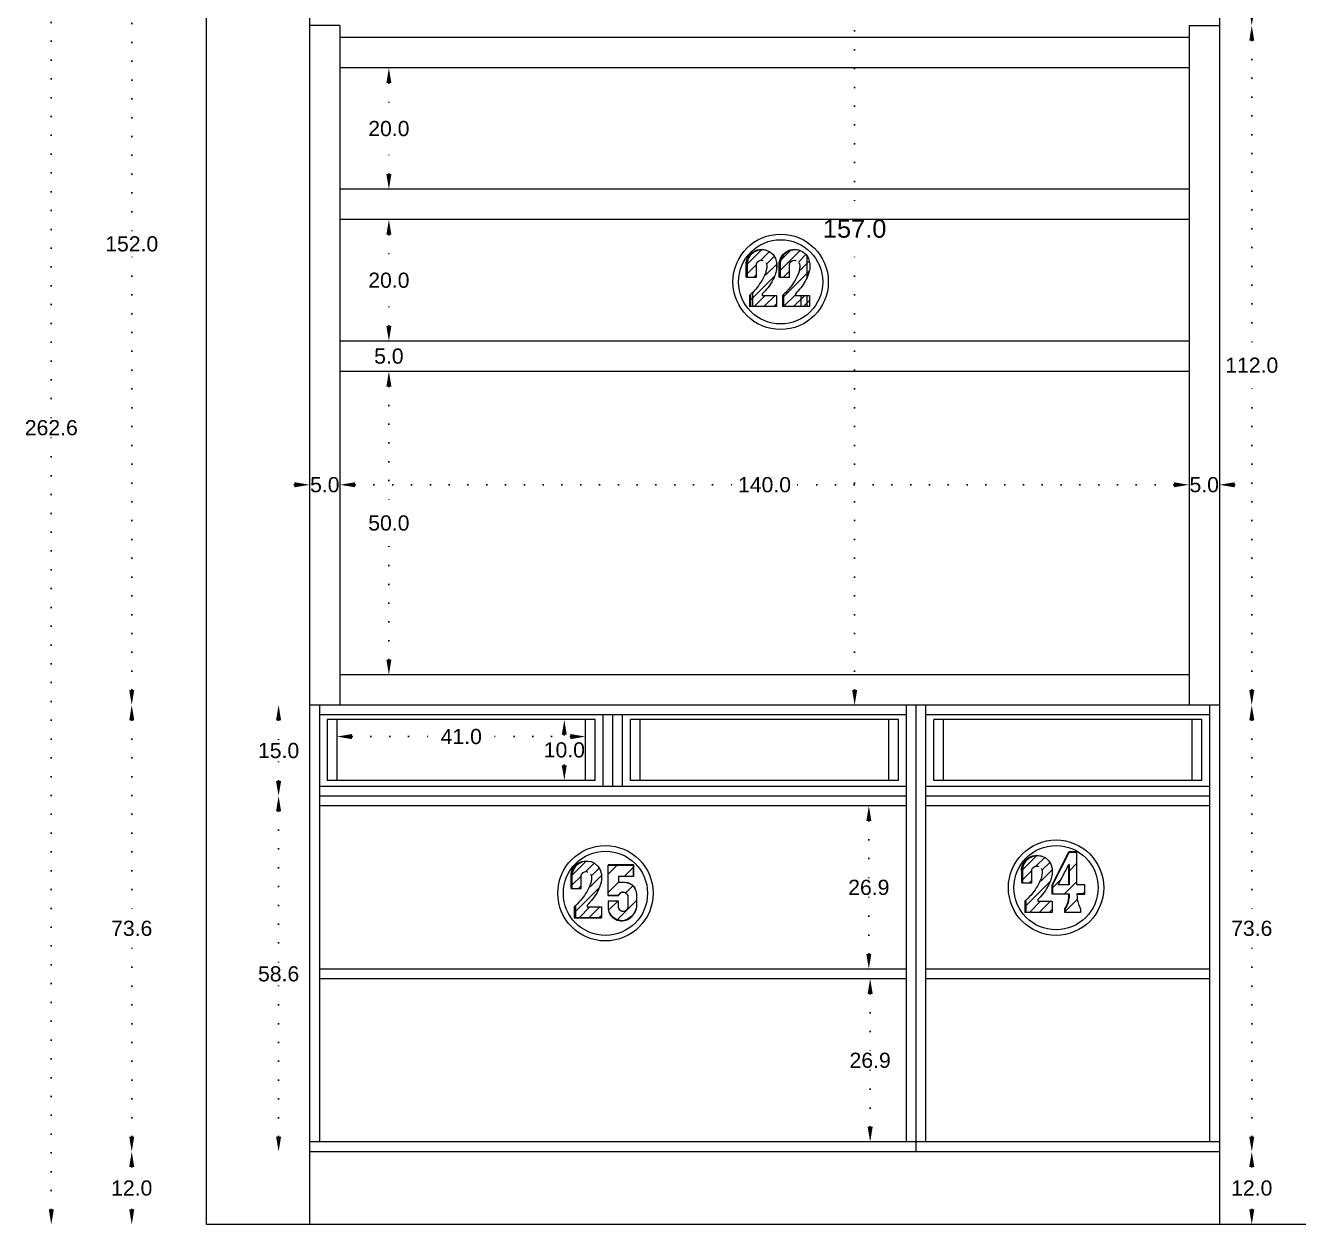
# Model space of a CAD drawing. Header units: inches. Extents: x 104 to 9740, y 936 to 6735.
# Drawn here: x 5603.2 to 5813.1, y 2284.3 to 2481.9 of the extents above; entities that cross this region are included whole.
import ezdxf

# ---------------------------------------------------------------- set-up
doc = ezdxf.new("R2010")
doc.units = ezdxf.units.IN
doc.header["$MEASUREMENT"] = 0
doc.linetypes.add('ACAD_ISO07W100', pattern=[3, 0, -3])
doc.styles.get("Standard").update_dxf_attribs({"font": 'arial.ttf'})
doc.dimstyles.new('Copy of Standard', dxfattribs={"dimtxt": 2.5, "dimasz": 2.5, "dimexe": 0.18, "dimexo": 0.0625, "dimgap": 0.09, "dimtad": 0, "dimtih": 1, "dimtoh": 1, "dimdec": 1, "dimzin": 0, "dimdsep": 46, "dimtxsty": 'Standard', "dimcen": 0.09, "dimse1": 1, "dimse2": 1, "dimadec": 0, "dimazin": 0, "dimtfac": 1, "dimtdec": 1, "dimtix": 1, "dimtofl": 0, "dimtmove": 0, "dimatfit": 3, "dimfxl": 1, "dimtolj": 1, "dimtzin": 0, "dimarcsym": 0})
doc.dimstyles.get("Standard").update_dxf_attribs({"dimtxt": 3, "dimasz": 2.5, "dimexe": 0.18, "dimexo": 0.0625, "dimgap": 0.09, "dimtad": 0, "dimtih": 1, "dimtoh": 1, "dimdec": 1, "dimzin": 0, "dimdsep": 46, "dimtxsty": 'Standard', "dimcen": 0.09, "dimse1": 1, "dimse2": 1, "dimadec": 0, "dimazin": 0, "dimtfac": 1, "dimtdec": 1, "dimtix": 1, "dimtofl": 0, "dimtmove": 0, "dimatfit": 0, "dimfxl": 1, "dimtolj": 1, "dimtzin": 0, "dimarcsym": 0})
pattern_1 = [(45, (5086.8558, 3013.1676), (-0.8148213, 0.8148213), [])]

# ---------------------------------------------------------------- blocks, each defined once
blk = doc.blocks.new('*D498')
at = {"color": 0, "linetype": 'ACAD_ISO07W100', "lineweight": -2, "transparency": 16777216}
for p, q in [((5657.58, 2406.21), (5720.89, 2406.21)), ((5792.58, 2406.21), (5729.27, 2406.21))]:
    blk.add_line(p, q, dxfattribs=at)
at = {"color": 0, "transparency": 16777216}
for points in [[(5657.58, 2406.62), (5657.58, 2405.79), (5655.08, 2406.21)], [(5792.58, 2406.62), (5792.58, 2405.79), (5795.08, 2406.21)]]:
    blk.add_solid(points, dxfattribs=at)
at = {"layer": 'Defpoints', "color": 0, "transparency": 16777216}
for p in [(5655.08, 2546.9), (5795.08, 2546.9), (5795.08, 2406.21)]:
    blk.add_point(p, dxfattribs=at)
at = {"color": 0, "lineweight": 20, "transparency": 16777216, "insert": (5725.08, 2406.21), "char_height": 2.5, "attachment_point": 5}
blk.add_mtext('\\A1;140.0', dxfattribs=at)
blk = doc.blocks.new('*D564')
at = {"color": 0, "linetype": 'ACAD_ISO07W100', "lineweight": -2, "transparency": 16777216}
for p, q in [((5805.42, 2544.4), (5805.42, 2515.77)), ((5805.42, 2484.4), (5805.42, 2513.03))]:
    blk.add_line(p, q, dxfattribs=at)
at = {"color": 0, "transparency": 16777216}
for points in [[(5805.01, 2544.4), (5805.84, 2544.4), (5805.42, 2546.9)], [(5805.01, 2484.4), (5805.84, 2484.4), (5805.42, 2481.9)]]:
    blk.add_solid(points, dxfattribs=at)
at = {"layer": 'Defpoints', "color": 0, "transparency": 16777216}
for p in [(5800.08, 2546.9), (5800.08, 2481.9), (5805.42, 2481.9)]:
    blk.add_point(p, dxfattribs=at)
at = {"color": 0, "lineweight": 20, "transparency": 16777216, "insert": (5805.42, 2514.4), "char_height": 2.5, "attachment_point": 5}
blk.add_mtext('\\A1;65.0', dxfattribs=at)
blk = doc.blocks.new('*D565')
at = {"color": 0, "linetype": 'ACAD_ISO07W100', "lineweight": -2, "transparency": 16777216}
for p, q in [((5805.42, 2479.4), (5805.42, 2427.27)), ((5805.42, 2372.4), (5805.42, 2424.53))]:
    blk.add_line(p, q, dxfattribs=at)
at = {"color": 0, "transparency": 16777216}
for points in [[(5805.01, 2479.4), (5805.84, 2479.4), (5805.42, 2481.9)], [(5805.01, 2372.4), (5805.84, 2372.4), (5805.42, 2369.9)]]:
    blk.add_solid(points, dxfattribs=at)
at = {"layer": 'Defpoints', "color": 0, "transparency": 16777216}
for p in [(5800.08, 2481.9), (5800.08, 2369.9), (5805.42, 2369.9)]:
    blk.add_point(p, dxfattribs=at)
at = {"color": 0, "lineweight": 20, "transparency": 16777216, "insert": (5805.42, 2425.9), "char_height": 2.5, "attachment_point": 5}
blk.add_mtext('\\A1;112.0', dxfattribs=at)
blk = doc.blocks.new('*D507')
at = {"color": 0, "linetype": 'ACAD_ISO07W100', "lineweight": -2, "transparency": 16777216}
for p, q in [((5792.58, 2406.21), (5790.08, 2406.21)), ((5802.58, 2406.21), (5805.08, 2406.21))]:
    blk.add_line(p, q, dxfattribs=at)
at = {"color": 0, "transparency": 16777216}
for points in [[(5792.58, 2406.62), (5792.58, 2405.79), (5795.08, 2406.21)], [(5802.58, 2406.62), (5802.58, 2405.79), (5800.08, 2406.21)]]:
    blk.add_solid(points, dxfattribs=at)
at = {"layer": 'Defpoints', "color": 0, "transparency": 16777216}
for p in [(5800.08, 2406.21), (5795.08, 2369.9), (5800.08, 2369.9)]:
    blk.add_point(p, dxfattribs=at)
at = {"color": 0, "lineweight": 20, "transparency": 16777216, "insert": (5797.58, 2406.21), "char_height": 2.5, "attachment_point": 5}
blk.add_mtext('\\A1;5.0', dxfattribs=at)
blk = doc.blocks.new('*D508')
at = {"color": 0, "linetype": 'ACAD_ISO07W100', "lineweight": -2, "transparency": 16777216}
for p, q in [((5647.58, 2406.21), (5645.08, 2406.21)), ((5657.58, 2406.21), (5660.08, 2406.21))]:
    blk.add_line(p, q, dxfattribs=at)
at = {"color": 0, "transparency": 16777216}
for points in [[(5647.58, 2406.62), (5647.58, 2405.79), (5650.08, 2406.21)], [(5657.58, 2406.62), (5657.58, 2405.79), (5655.08, 2406.21)]]:
    blk.add_solid(points, dxfattribs=at)
at = {"layer": 'Defpoints', "color": 0, "transparency": 16777216}
for p in [(5650.08, 2406.21), (5650.08, 2369.9), (5655.08, 2369.9)]:
    blk.add_point(p, dxfattribs=at)
at = {"color": 0, "lineweight": 20, "transparency": 16777216, "insert": (5652.58, 2406.21), "char_height": 2.5, "attachment_point": 5}
blk.add_mtext('\\A1;5.0', dxfattribs=at)
blk = doc.blocks.new('*D509')
at = {"color": 0, "linetype": 'ACAD_ISO07W100', "lineweight": -2, "transparency": 16777216}
for p, q in [((5620.74, 2519.4), (5620.74, 2447.27)), ((5620.74, 2372.4), (5620.74, 2444.53))]:
    blk.add_line(p, q, dxfattribs=at)
at = {"color": 0, "transparency": 16777216}
for points in [[(5620.33, 2519.4), (5621.16, 2519.4), (5620.74, 2521.9)], [(5620.33, 2372.4), (5621.16, 2372.4), (5620.74, 2369.9)]]:
    blk.add_solid(points, dxfattribs=at)
at = {"layer": 'Defpoints', "color": 0, "transparency": 16777216}
for p in [(5620.74, 2521.9), (5620.74, 2369.9), (5725.08, 2369.9)]:
    blk.add_point(p, dxfattribs=at)
at = {"color": 0, "lineweight": 20, "transparency": 16777216, "insert": (5620.74, 2445.9), "char_height": 2.5, "attachment_point": 5}
blk.add_mtext('\\A1;152.0', dxfattribs=at)
blk = doc.blocks.new('*D586')
at = {"color": 0, "linetype": 'ACAD_ISO07W100', "lineweight": -2, "transparency": 16777216}
for p, q in [((5657.08, 2364.71), (5671.7, 2364.71)), ((5693.08, 2364.71), (5678.46, 2364.71))]:
    blk.add_line(p, q, dxfattribs=at)
at = {"color": 0, "transparency": 16777216}
for points in [[(5657.08, 2365.13), (5657.08, 2364.29), (5654.58, 2364.71)], [(5693.08, 2365.13), (5693.08, 2364.29), (5695.58, 2364.71)]]:
    blk.add_solid(points, dxfattribs=at)
at = {"layer": 'Defpoints', "color": 0, "transparency": 16777216}
for p in [(5654.58, 2367.5), (5695.58, 2367.5), (5695.58, 2364.71)]:
    blk.add_point(p, dxfattribs=at)
at = {"color": 0, "lineweight": 20, "transparency": 16777216, "insert": (5675.08, 2364.71), "char_height": 2.5, "attachment_point": 5}
blk.add_mtext('\\A1;41.0', dxfattribs=at)
blk = doc.blocks.new('*D587')
at = {"color": 0, "linetype": 'ACAD_ISO07W100', "lineweight": -2, "transparency": 16777216}
for p, q in [((5692.07, 2365), (5692.07, 2363.87)), ((5692.07, 2360), (5692.07, 2361.13))]:
    blk.add_line(p, q, dxfattribs=at)
at = {"color": 0, "transparency": 16777216}
for points in [[(5691.65, 2365), (5692.48, 2365), (5692.07, 2367.5)], [(5691.65, 2360), (5692.48, 2360), (5692.07, 2357.5)]]:
    blk.add_solid(points, dxfattribs=at)
at = {"layer": 'Defpoints', "color": 0, "transparency": 16777216}
for p in [(5692.07, 2367.5), (5695.58, 2367.5), (5695.58, 2357.5)]:
    blk.add_point(p, dxfattribs=at)
at = {"color": 0, "lineweight": 20, "transparency": 16777216, "insert": (5692.07, 2362.5), "char_height": 2.5, "attachment_point": 5}
blk.add_mtext('\\A1;10.0', dxfattribs=at)
blk = doc.blocks.new('*D588')
at = {"color": 0, "linetype": 'ACAD_ISO07W100', "lineweight": -2, "transparency": 16777216}
for p, q in [((5644.96, 2367.4), (5644.96, 2363.77)), ((5644.96, 2357.4), (5644.96, 2361.03))]:
    blk.add_line(p, q, dxfattribs=at)
at = {"color": 0, "transparency": 16777216}
for points in [[(5644.54, 2367.4), (5645.37, 2367.4), (5644.96, 2369.9)], [(5644.54, 2357.4), (5645.37, 2357.4), (5644.96, 2354.9)]]:
    blk.add_solid(points, dxfattribs=at)
at = {"layer": 'Defpoints', "color": 0, "transparency": 16777216}
for p in [(5651.68, 2369.9), (5644.96, 2354.9), (5651.68, 2354.9)]:
    blk.add_point(p, dxfattribs=at)
at = {"color": 0, "lineweight": 20, "transparency": 16777216, "insert": (5644.96, 2362.4), "char_height": 2.5, "attachment_point": 5}
blk.add_mtext('\\A1;15.0', dxfattribs=at)
blk = doc.blocks.new('*D589')
at = {"color": 0, "linetype": 'ACAD_ISO07W100', "lineweight": -2, "transparency": 16777216}
for p, q in [((5644.96, 2352.4), (5644.96, 2326.97)), ((5644.96, 2298.8), (5644.96, 2324.23))]:
    blk.add_line(p, q, dxfattribs=at)
at = {"color": 0, "transparency": 16777216}
for points in [[(5644.54, 2352.4), (5645.37, 2352.4), (5644.96, 2354.9)], [(5644.54, 2298.8), (5645.37, 2298.8), (5644.96, 2296.3)]]:
    blk.add_solid(points, dxfattribs=at)
at = {"layer": 'Defpoints', "color": 0, "transparency": 16777216}
for p in [(5651.68, 2354.9), (5644.96, 2296.3), (5651.68, 2296.3)]:
    blk.add_point(p, dxfattribs=at)
at = {"color": 0, "lineweight": 20, "transparency": 16777216, "insert": (5644.96, 2325.6), "char_height": 2.5, "attachment_point": 5}
blk.add_mtext('\\A1;58.6', dxfattribs=at)
blk = doc.blocks.new('*D590')
at = {"color": 0, "linetype": 'ACAD_ISO07W100', "lineweight": -2, "transparency": 16777216}
for p, q in [((5742.5, 2322.3), (5742.5, 2312.72)), ((5742.5, 2300.4), (5742.5, 2309.98))]:
    blk.add_line(p, q, dxfattribs=at)
at = {"color": 0, "transparency": 16777216}
for points in [[(5742.08, 2322.3), (5742.92, 2322.3), (5742.5, 2324.8)], [(5742.08, 2300.4), (5742.92, 2300.4), (5742.5, 2297.9)]]:
    blk.add_solid(points, dxfattribs=at)
at = {"layer": 'Defpoints', "color": 0, "transparency": 16777216}
for p in [(5748.48, 2324.8), (5742.5, 2297.9), (5748.48, 2297.9)]:
    blk.add_point(p, dxfattribs=at)
at = {"color": 0, "lineweight": 20, "transparency": 16777216, "insert": (5742.5, 2311.35), "char_height": 2.5, "attachment_point": 5}
blk.add_mtext('\\A1;26.9', dxfattribs=at)
blk = doc.blocks.new('*D591')
at = {"color": 0, "linetype": 'ACAD_ISO07W100', "lineweight": -2, "transparency": 16777216}
for p, q in [((5742.28, 2350.8), (5742.28, 2341.22)), ((5742.28, 2328.9), (5742.28, 2338.48))]:
    blk.add_line(p, q, dxfattribs=at)
at = {"color": 0, "transparency": 16777216}
for points in [[(5741.87, 2350.8), (5742.7, 2350.8), (5742.28, 2353.3)], [(5741.87, 2328.9), (5742.7, 2328.9), (5742.28, 2326.4)]]:
    blk.add_solid(points, dxfattribs=at)
at = {"layer": 'Defpoints', "color": 0, "transparency": 16777216}
for p in [(5742.28, 2353.3), (5748.48, 2353.3), (5748.48, 2326.4)]:
    blk.add_point(p, dxfattribs=at)
at = {"color": 0, "lineweight": 20, "transparency": 16777216, "insert": (5742.28, 2339.85), "char_height": 2.5, "attachment_point": 5}
blk.add_mtext('\\A1;26.9', dxfattribs=at)
blk = doc.blocks.new('*D593')
at = {"color": 0, "linetype": 'ACAD_ISO07W100', "lineweight": -2, "transparency": 16777216}
for p, q in [((5663.14, 2472.4), (5663.14, 2466.27)), ((5663.14, 2457.4), (5663.14, 2463.53))]:
    blk.add_line(p, q, dxfattribs=at)
at = {"color": 0, "transparency": 16777216}
for points in [[(5662.73, 2472.4), (5663.56, 2472.4), (5663.14, 2474.9)], [(5662.73, 2457.4), (5663.56, 2457.4), (5663.14, 2454.9)]]:
    blk.add_solid(points, dxfattribs=at)
at = {"layer": 'Defpoints', "color": 0, "transparency": 16777216}
for p in [(5655.08, 2474.9), (5655.08, 2454.9), (5663.14, 2454.9)]:
    blk.add_point(p, dxfattribs=at)
at = {"color": 0, "lineweight": 20, "transparency": 16777216, "insert": (5663.14, 2464.9), "char_height": 2.5, "attachment_point": 5}
blk.add_mtext('\\A1;20.0', dxfattribs=at)
blk = doc.blocks.new('*D594')
at = {"color": 0, "linetype": 'ACAD_ISO07W100', "lineweight": -2, "transparency": 16777216}
for p, q in [((5663.14, 2447.4), (5663.14, 2441.27)), ((5663.14, 2432.4), (5663.14, 2438.53))]:
    blk.add_line(p, q, dxfattribs=at)
at = {"color": 0, "transparency": 16777216}
for points in [[(5662.73, 2447.4), (5663.56, 2447.4), (5663.14, 2449.9)], [(5662.73, 2432.4), (5663.56, 2432.4), (5663.14, 2429.9)]]:
    blk.add_solid(points, dxfattribs=at)
at = {"layer": 'Defpoints', "color": 0, "transparency": 16777216}
for p in [(5655.08, 2449.9), (5655.08, 2429.9), (5663.14, 2429.9)]:
    blk.add_point(p, dxfattribs=at)
at = {"color": 0, "lineweight": 20, "transparency": 16777216, "insert": (5663.14, 2439.9), "char_height": 2.5, "attachment_point": 5}
blk.add_mtext('\\A1;20.0', dxfattribs=at)
blk = doc.blocks.new('*D596')
at = {"color": 0, "linetype": 'ACAD_ISO07W100', "lineweight": -2, "transparency": 16777216}
for p, q in [((5663.14, 2432.4), (5663.14, 2434.9)), ((5663.14, 2422.4), (5663.14, 2419.9))]:
    blk.add_line(p, q, dxfattribs=at)
at = {"color": 0, "transparency": 16777216}
for points in [[(5662.73, 2432.4), (5663.56, 2432.4), (5663.14, 2429.9)], [(5662.73, 2422.4), (5663.56, 2422.4), (5663.14, 2424.9)]]:
    blk.add_solid(points, dxfattribs=at)
at = {"layer": 'Defpoints', "color": 0, "transparency": 16777216}
for p in [(5655.08, 2429.9), (5655.08, 2424.9), (5663.14, 2424.9)]:
    blk.add_point(p, dxfattribs=at)
at = {"color": 0, "lineweight": 20, "transparency": 16777216, "insert": (5663.14, 2427.4), "char_height": 2.5, "attachment_point": 5}
blk.add_mtext('\\A1;5.0', dxfattribs=at)
blk = doc.blocks.new('*D597')
at = {"color": 0, "linetype": 'ACAD_ISO07W100', "lineweight": -2, "transparency": 16777216}
for p, q in [((5663.14, 2422.4), (5663.14, 2401.27)), ((5663.14, 2377.4), (5663.14, 2398.53))]:
    blk.add_line(p, q, dxfattribs=at)
at = {"color": 0, "transparency": 16777216}
for points in [[(5662.73, 2422.4), (5663.56, 2422.4), (5663.14, 2424.9)], [(5662.73, 2377.4), (5663.56, 2377.4), (5663.14, 2374.9)]]:
    blk.add_solid(points, dxfattribs=at)
at = {"layer": 'Defpoints', "color": 0, "transparency": 16777216}
for p in [(5655.08, 2424.9), (5655.08, 2374.9), (5663.14, 2374.9)]:
    blk.add_point(p, dxfattribs=at)
at = {"color": 0, "lineweight": 20, "transparency": 16777216, "insert": (5663.14, 2399.9), "char_height": 2.5, "attachment_point": 5}
blk.add_mtext('\\A1;50.0', dxfattribs=at)
blk = doc.blocks.new('*D599')
at = {"color": 0, "linetype": 'ACAD_ISO07W100', "lineweight": -2, "transparency": 16777216}
for p, q in [((5805.42, 2367.4), (5805.42, 2334.47)), ((5805.42, 2298.8), (5805.42, 2331.73))]:
    blk.add_line(p, q, dxfattribs=at)
at = {"color": 0, "transparency": 16777216}
for points in [[(5805.01, 2367.4), (5805.84, 2367.4), (5805.42, 2369.9)], [(5805.01, 2298.8), (5805.84, 2298.8), (5805.42, 2296.3)]]:
    blk.add_solid(points, dxfattribs=at)
at = {"layer": 'Defpoints', "color": 0, "transparency": 16777216}
for p in [(5800.08, 2369.9), (5800.08, 2296.3), (5805.42, 2296.3)]:
    blk.add_point(p, dxfattribs=at)
at = {"color": 0, "lineweight": 20, "transparency": 16777216, "insert": (5805.42, 2333.1), "char_height": 2.5, "attachment_point": 5}
blk.add_mtext('\\A1;73.6', dxfattribs=at)
blk = doc.blocks.new('*D600')
at = {"color": 0, "linetype": 'ACAD_ISO07W100', "lineweight": -2, "transparency": 16777216}
for p, q in [((5805.42, 2293.8), (5805.42, 2291.67)), ((5805.42, 2286.8), (5805.42, 2288.93))]:
    blk.add_line(p, q, dxfattribs=at)
at = {"color": 0, "transparency": 16777216}
for points in [[(5805.01, 2293.8), (5805.84, 2293.8), (5805.42, 2296.3)], [(5805.01, 2286.8), (5805.84, 2286.8), (5805.42, 2284.3)]]:
    blk.add_solid(points, dxfattribs=at)
at = {"layer": 'Defpoints', "color": 0, "transparency": 16777216}
for p in [(5800.08, 2296.3), (5805.42, 2296.3), (5800.08, 2284.3)]:
    blk.add_point(p, dxfattribs=at)
at = {"color": 0, "lineweight": 20, "transparency": 16777216, "insert": (5805.42, 2290.3), "char_height": 2.5, "attachment_point": 5}
blk.add_mtext('\\A1;12.0', dxfattribs=at)
blk = doc.blocks.new('*D604')
at = {"color": 0, "linetype": 'ACAD_ISO07W100', "lineweight": -2, "transparency": 16777216}
for p, q in [((5620.74, 2367.4), (5620.74, 2334.47)), ((5620.74, 2298.8), (5620.74, 2331.73))]:
    blk.add_line(p, q, dxfattribs=at)
at = {"color": 0, "transparency": 16777216}
for points in [[(5620.33, 2367.4), (5621.16, 2367.4), (5620.74, 2369.9)], [(5620.33, 2298.8), (5621.16, 2298.8), (5620.74, 2296.3)]]:
    blk.add_solid(points, dxfattribs=at)
at = {"layer": 'Defpoints', "color": 0, "transparency": 16777216}
for p in [(5650.08, 2369.9), (5620.74, 2296.3), (5650.08, 2296.3)]:
    blk.add_point(p, dxfattribs=at)
at = {"color": 0, "lineweight": 20, "transparency": 16777216, "insert": (5620.74, 2333.1), "char_height": 2.5, "attachment_point": 5}
blk.add_mtext('\\A1;73.6', dxfattribs=at)
blk = doc.blocks.new('*D605')
at = {"color": 0, "linetype": 'ACAD_ISO07W100', "lineweight": -2, "transparency": 16777216}
for p, q in [((5620.74, 2293.8), (5620.74, 2291.67)), ((5620.74, 2286.8), (5620.74, 2288.93))]:
    blk.add_line(p, q, dxfattribs=at)
at = {"color": 0, "transparency": 16777216}
for points in [[(5620.33, 2293.8), (5621.16, 2293.8), (5620.74, 2296.3)], [(5620.33, 2286.8), (5621.16, 2286.8), (5620.74, 2284.3)]]:
    blk.add_solid(points, dxfattribs=at)
at = {"layer": 'Defpoints', "color": 0, "transparency": 16777216}
for p in [(5650.08, 2296.3), (5620.74, 2284.3), (5650.08, 2284.3)]:
    blk.add_point(p, dxfattribs=at)
at = {"color": 0, "lineweight": 20, "transparency": 16777216, "insert": (5620.74, 2290.3), "char_height": 2.5, "attachment_point": 5}
blk.add_mtext('\\A1;12.0', dxfattribs=at)
blk = doc.blocks.new('*D668')
at = {"color": 0, "linetype": 'ACAD_ISO07W100', "lineweight": -2, "transparency": 16777216}
for p, q in [((5607.48, 2544.4), (5607.48, 2416.97)), ((5607.48, 2286.8), (5607.48, 2414.23))]:
    blk.add_line(p, q, dxfattribs=at)
at = {"color": 0, "transparency": 16777216}
for points in [[(5607.06, 2544.4), (5607.9, 2544.4), (5607.48, 2546.9)], [(5607.06, 2286.8), (5607.9, 2286.8), (5607.48, 2284.3)]]:
    blk.add_solid(points, dxfattribs=at)
at = {"layer": 'Defpoints', "color": 0, "transparency": 16777216}
for p in [(5607.48, 2546.9), (5633.08, 2546.9), (5633.08, 2284.3)]:
    blk.add_point(p, dxfattribs=at)
at = {"color": 0, "lineweight": 20, "transparency": 16777216, "insert": (5607.48, 2415.6), "char_height": 2.5, "attachment_point": 5}
blk.add_mtext('\\A1;262.6', dxfattribs=at)
blk = doc.blocks.new('*D889')
at = {"color": 0, "linetype": 'ACAD_ISO07W100', "lineweight": -2, "transparency": 16777216}
for p, q in [((5739.94, 2524.4), (5739.94, 2450.02)), ((5739.94, 2372.4), (5739.94, 2446.78))]:
    blk.add_line(p, q, dxfattribs=at)
at = {"color": 0, "transparency": 16777216}
for points in [[(5739.53, 2524.4), (5740.36, 2524.4), (5739.94, 2526.9)], [(5739.53, 2372.4), (5740.36, 2372.4), (5739.94, 2369.9)]]:
    blk.add_solid(points, dxfattribs=at)
at = {"layer": 'Defpoints', "color": 0, "transparency": 16777216}
for p in [(5725.08, 2526.9), (5725.08, 2369.9), (5739.94, 2369.9)]:
    blk.add_point(p, dxfattribs=at)
at = {"color": 0, "lineweight": 20, "transparency": 16777216, "insert": (5739.94, 2448.4), "char_height": 3, "attachment_point": 5}
blk.add_mtext('\\A1;157.0', dxfattribs=at)

msp = doc.modelspace()

# ---------------------------------------------------------------- hatches: boundary and pattern name
at = {"lineweight": 20}
h = msp.add_hatch(dxfattribs=at)
h.set_pattern_fill('ANSI31', color=256, scale=9.218651)
h.set_pattern_definition(pattern_1)
h.paths.add_polyline_path([(5727.08, 2437.42), (5724.72, 2437.42), (5724.72, 2437.7), (5724.96, 2437.93), (5725.19, 2438.17), (5725.42, 2438.42), (5725.63, 2438.68), (5725.83, 2438.94), (5726.01, 2439.22), (5726.19, 2439.5), (5726.36, 2439.79), (5726.51, 2440.08), (5726.65, 2440.38), (5726.78, 2440.69), (5726.82, 2440.81), (5726.9, 2441), (5726.96, 2441.2), (5727.01, 2441.39), (5727.05, 2441.6), (5727.08, 2441.8), (5727.11, 2442), (5727.12, 2442.21), (5727.11, 2442.41), (5727.1, 2442.62), (5727.08, 2442.82), (5726.88, 2443.52), (5726.5, 2444.13), (5725.95, 2444.61), (5725.36, 2444.88), (5724.74, 2444.97), (5724.03, 2444.86), (5723.38, 2444.57), (5722.84, 2444.09), (5722.46, 2443.49), (5722.26, 2442.8), (5722.27, 2442.08), (5722.27, 2440.44), (5723.75, 2440.44), (5723.75, 2442.6), (5723.88, 2442.86), (5724.08, 2443.05), (5724.31, 2443.17), (5724.58, 2443.21), (5724.74, 2443.18), (5724.84, 2443.17), (5724.85, 2443.17), (5725, 2443.14), (5725.24, 2443.02), (5725.43, 2442.84), (5725.55, 2442.61), (5725.6, 2442.35), (5725.6, 2442.18), (5725.59, 2442.01), (5725.58, 2441.85), (5725.55, 2441.68), (5725.52, 2441.52), (5725.48, 2441.35), (5725.43, 2441.19), (5725.38, 2441.04), (5725.31, 2440.88), (5725.24, 2440.73), (5725.17, 2440.56), (5725, 2440.24), (5724.83, 2439.92), (5724.65, 2439.62), (5724.45, 2439.32), (5724.25, 2439.02), (5724.03, 2438.74), (5723.8, 2438.46), (5723.56, 2438.2), (5723.31, 2437.94), (5723.06, 2437.69), (5722.79, 2437.45), (5722.79, 2435.63), (5727.08, 2435.63)])
h = msp.add_hatch(dxfattribs=at)
h.set_pattern_fill('ANSI31', color=256, scale=9.218651)
h.set_pattern_definition(pattern_1)
h.paths.add_polyline_path([(5732.52, 2437.42), (5730.17, 2437.42), (5730.17, 2437.7), (5730.41, 2437.93), (5730.64, 2438.17), (5730.86, 2438.42), (5731.07, 2438.68), (5731.27, 2438.94), (5731.46, 2439.22), (5731.63, 2439.5), (5731.8, 2439.79), (5731.95, 2440.08), (5732.09, 2440.38), (5732.22, 2440.69), (5732.27, 2440.81), (5732.34, 2441), (5732.4, 2441.2), (5732.45, 2441.39), (5732.5, 2441.6), (5732.53, 2441.8), (5732.55, 2442), (5732.56, 2442.21), (5732.56, 2442.41), (5732.55, 2442.62), (5732.52, 2442.82), (5732.32, 2443.52), (5731.94, 2444.13), (5731.39, 2444.61), (5730.8, 2444.88), (5730.18, 2444.97), (5729.48, 2444.86), (5728.82, 2444.57), (5728.29, 2444.09), (5727.9, 2443.49), (5727.71, 2442.8), (5727.71, 2442.08), (5727.71, 2440.44), (5729.19, 2440.44), (5729.19, 2442.6), (5729.33, 2442.86), (5729.52, 2443.05), (5729.76, 2443.17), (5730.02, 2443.21), (5730.18, 2443.18), (5730.28, 2443.17), (5730.29, 2443.17), (5730.45, 2443.14), (5730.68, 2443.02), (5730.87, 2442.84), (5731, 2442.61), (5731.04, 2442.35), (5731.04, 2442.18), (5731.03, 2442.01), (5731.02, 2441.85), (5730.99, 2441.68), (5730.96, 2441.52), (5730.92, 2441.35), (5730.88, 2441.19), (5730.82, 2441.04), (5730.76, 2440.88), (5730.69, 2440.73), (5730.61, 2440.56), (5730.45, 2440.24), (5730.27, 2439.92), (5730.09, 2439.62), (5729.89, 2439.32), (5729.69, 2439.02), (5729.47, 2438.74), (5729.24, 2438.46), (5729, 2438.2), (5728.76, 2437.94), (5728.5, 2437.69), (5728.23, 2437.45), (5728.23, 2435.63), (5732.52, 2435.63)])
h = msp.add_hatch(dxfattribs=at)
h.set_pattern_fill('ANSI31', color=256, scale=9.218651)
h.set_pattern_definition([(45, (5132.2602, 2913.3216), (-0.8148213, 0.8148213), [])])
h.paths.add_polyline_path([(5772.49, 2337.58), (5770.13, 2337.58), (5770.13, 2337.86), (5770.37, 2338.08), (5770.6, 2338.32), (5770.82, 2338.57), (5771.03, 2338.83), (5771.23, 2339.1), (5771.42, 2339.37), (5771.6, 2339.65), (5771.76, 2339.94), (5771.91, 2340.24), (5772.06, 2340.54), (5772.18, 2340.84), (5772.23, 2340.96), (5772.3, 2341.15), (5772.36, 2341.35), (5772.42, 2341.55), (5772.46, 2341.75), (5772.49, 2341.95), (5772.51, 2342.16), (5772.52, 2342.36), (5772.52, 2342.57), (5772.51, 2342.77), (5772.49, 2342.98), (5772.29, 2343.67), (5771.9, 2344.28), (5771.36, 2344.76), (5770.76, 2345.03), (5770.15, 2345.12), (5769.44, 2345.02), (5768.79, 2344.72), (5768.25, 2344.25), (5767.86, 2343.64), (5767.67, 2342.95), (5767.67, 2342.24), (5767.67, 2340.59), (5769.15, 2340.59), (5769.15, 2342.76), (5769.29, 2343.02), (5769.48, 2343.2), (5769.72, 2343.32), (5769.98, 2343.36), (5770.15, 2343.34), (5770.25, 2343.32), (5770.25, 2343.32), (5770.41, 2343.3), (5770.64, 2343.18), (5770.83, 2342.99), (5770.96, 2342.76), (5771, 2342.5), (5771, 2342.33), (5771, 2342.17), (5770.98, 2342), (5770.96, 2341.83), (5770.92, 2341.67), (5770.88, 2341.51), (5770.84, 2341.35), (5770.78, 2341.19), (5770.72, 2341.03), (5770.65, 2340.88), (5770.57, 2340.71), (5770.41, 2340.39), (5770.24, 2340.08), (5770.05, 2339.77), (5769.86, 2339.47), (5769.65, 2339.18), (5769.43, 2338.89), (5769.2, 2338.62), (5768.97, 2338.35), (5768.72, 2338.09), (5768.46, 2337.85), (5768.19, 2337.61), (5768.19, 2335.78), (5772.49, 2335.78)])
h = msp.add_hatch(dxfattribs=at)
h.set_pattern_fill('ANSI31', color=256, scale=17)
h.set_pattern_definition([(45, (4755.199, 3227.7437), (-1.502602, 1.502602), [])])
h.paths.add_polyline_path([(5776.59, 2345.66), (5775.3, 2345.66), (5772.55, 2340.29), (5772.55, 2338.78), (5775.3, 2338.78), (5775.31, 2338.55), (5775.3, 2338.36), (5775.29, 2338.17), (5775.26, 2337.98), (5775.23, 2337.79), (5775.19, 2337.6), (5775.14, 2337.41), (5775.08, 2337.23), (5775.01, 2337.05), (5774.93, 2336.87), (5774.85, 2336.7), (5774.75, 2336.53), (5774.65, 2336.37), (5774.65, 2335.79), (5777.18, 2335.79), (5777.18, 2336.32), (5777.08, 2336.51), (5777, 2336.71), (5776.92, 2336.9), (5776.85, 2337.1), (5776.79, 2337.3), (5776.74, 2337.51), (5776.69, 2337.71), (5776.66, 2337.92), (5776.63, 2338.13), (5776.61, 2338.34), (5776.59, 2338.55), (5776.59, 2338.78), (5777.91, 2338.78), (5777.91, 2340.28), (5776.59, 2340.28)])
h.paths.add_polyline_path([(5775.27, 2343.65), (5775.3, 2343.62), (5775.3, 2340.29), (5775.27, 2340.28), (5773.51, 2340.28)], flags=16)
h = msp.add_hatch(dxfattribs=at)
h.set_pattern_fill('ANSI31', color=256, scale=9.218651)
h.set_pattern_definition([(45, (5057.9615, 2912.4026), (-0.8148213, 0.8148213), [])])
h.paths.add_polyline_path([(5698.19, 2336.66), (5695.83, 2336.66), (5695.83, 2336.94), (5696.07, 2337.17), (5696.3, 2337.41), (5696.52, 2337.65), (5696.73, 2337.91), (5696.93, 2338.18), (5697.12, 2338.45), (5697.3, 2338.73), (5697.46, 2339.02), (5697.62, 2339.32), (5697.76, 2339.62), (5697.89, 2339.92), (5697.93, 2340.04), (5698, 2340.24), (5698.06, 2340.43), (5698.12, 2340.63), (5698.16, 2340.83), (5698.19, 2341.03), (5698.21, 2341.24), (5698.22, 2341.44), (5698.22, 2341.65), (5698.21, 2341.85), (5698.19, 2342.06), (5697.99, 2342.75), (5697.6, 2343.37), (5697.06, 2343.84), (5696.47, 2344.11), (5695.85, 2344.2), (5695.14, 2344.1), (5694.49, 2343.8), (5693.95, 2343.33), (5693.57, 2342.72), (5693.37, 2342.04), (5693.38, 2341.32), (5693.38, 2339.67), (5694.85, 2339.67), (5694.85, 2341.84), (5694.99, 2342.1), (5695.18, 2342.28), (5695.42, 2342.4), (5695.68, 2342.45), (5695.85, 2342.42), (5695.95, 2342.4), (5695.95, 2342.4), (5696.11, 2342.38), (5696.35, 2342.26), (5696.53, 2342.07), (5696.66, 2341.84), (5696.71, 2341.58), (5696.71, 2341.41), (5696.7, 2341.25), (5696.68, 2341.08), (5696.66, 2340.92), (5696.63, 2340.75), (5696.59, 2340.59), (5696.54, 2340.43), (5696.48, 2340.27), (5696.42, 2340.12), (5696.35, 2339.96), (5696.27, 2339.79), (5696.11, 2339.47), (5695.94, 2339.16), (5695.75, 2338.85), (5695.56, 2338.55), (5695.35, 2338.26), (5695.13, 2337.98), (5694.91, 2337.7), (5694.67, 2337.43), (5694.42, 2337.18), (5694.16, 2336.93), (5693.9, 2336.69), (5693.9, 2334.86), (5698.19, 2334.86)])
h = msp.add_hatch(dxfattribs=at)
h.set_pattern_fill('ANSI31', color=256, scale=17)
h.set_pattern_definition([(45, (4693.2655, 3226.2676), (-1.502602, 1.502602), [])])
h.paths.add_polyline_path([(5703.51, 2339.96), (5703.33, 2340.15), (5703.14, 2340.31), (5702.93, 2340.45), (5702.7, 2340.56), (5702.5, 2340.63), (5702.27, 2340.68), (5702, 2340.7), (5701, 2340.7), (5701, 2341.66), (5703.42, 2341.66), (5703.42, 2343.52), (5699.29, 2343.52), (5699.29, 2338.54), (5701, 2338.54), (5701.07, 2338.69), (5701.16, 2338.82), (5701.28, 2338.93), (5701.43, 2339.01), (5701.58, 2339.06), (5701.76, 2339.08), (5701.94, 2339.06), (5702.1, 2339.01), (5702.24, 2338.93), (5702.36, 2338.82), (5702.46, 2338.69), (5702.52, 2338.54), (5702.52, 2336.63), (5702.5, 2336.44), (5702.42, 2336.26), (5702.3, 2336.1), (5702.15, 2335.99), (5701.97, 2335.91), (5701.78, 2335.89), (5701.58, 2335.91), (5701.4, 2335.99), (5701.23, 2336.12), (5701.1, 2336.29), (5701.03, 2336.47), (5701, 2336.66), (5701, 2337.59), (5699.29, 2337.59), (5699.29, 2336.63), (5699.31, 2336.33), (5699.38, 2336.02), (5699.47, 2335.76), (5699.6, 2335.49), (5699.78, 2335.24), (5699.98, 2335.01), (5700.21, 2334.82), (5700.47, 2334.65), (5700.75, 2334.52), (5701.04, 2334.43), (5701.34, 2334.38), (5701.65, 2334.37), (5701.93, 2334.42), (5702.21, 2334.51), (5702.48, 2334.63), (5702.73, 2334.77), (5702.97, 2334.94), (5703.18, 2335.13), (5703.38, 2335.35), (5703.55, 2335.58), (5703.7, 2335.83), (5703.81, 2336.1), (5703.9, 2336.37), (5703.96, 2336.66), (5703.96, 2338.54), (5703.96, 2338.8), (5703.93, 2339.05), (5703.87, 2339.29), (5703.77, 2339.53), (5703.65, 2339.75)])

# ---------------------------------------------------------------- linework, layer by layer
for p, q in [((5633.08, 2284.3), (5633.08, 2554.3)), ((5650.08, 2553.9), (5650.08, 2284.3)), ((5800.08, 2553.9), (5800.08, 2284.3)), ((5655.08, 2481.9), (5650.08, 2481.9)), ((5655.08, 2481.9), (5655.08, 2369.9)), ((5655.08, 2481.9), (5655.08, 2374.9)), ((5795.08, 2481.9), (5795.08, 2369.9)), ((5795.08, 2481.9), (5800.08, 2481.9)), ((5795.08, 2479.9), (5655.08, 2479.9)), ((5795.08, 2474.9), (5655.08, 2474.9)), ((5795.08, 2454.9), (5655.08, 2454.9)), ((5795.08, 2449.9), (5655.08, 2449.9)), ((5728.08, 2444.1), (5728.08, 2443.77)), ((5732.08, 2443.9), (5732.08, 2440.35)), ((5727.08, 2442.82), (5727.08, 2441.78)), ((5723.08, 2437.86), (5723.08, 2435.58)), ((5728.08, 2437.45), (5728.08, 2435.58)), ((5731.08, 2437.42), (5731.08, 2435.58)), ((5732.08, 2437.42), (5732.08, 2435.58)), ((5724.08, 2435.63), (5724.08, 2435.58)), ((5795.08, 2429.9), (5655.08, 2429.9)), ((5795.08, 2424.9), (5655.08, 2424.9)), ((5795.08, 2374.9), (5655.08, 2374.9)), ((5800.08, 2369.9), (5650.08, 2369.9)), ((5651.68, 2369.9), (5651.68, 2297.9)), ((5748.48, 2368.3), (5651.68, 2368.3)), ((5698.48, 2356.5), (5698.48, 2368.3)), ((5700.08, 2356.5), (5700.08, 2368.3)), ((5701.68, 2356.5), (5701.68, 2368.3)), ((5748.48, 2297.9), (5748.48, 2369.9)), ((5750.08, 2296.3), (5750.08, 2369.9)), ((5751.68, 2297.9), (5751.68, 2369.9)), ((5798.48, 2368.3), (5751.68, 2368.3)), ((5798.48, 2369.9), (5798.48, 2297.9)), ((5697.18, 2367.5), (5652.98, 2367.5)), ((5652.98, 2367.5), (5652.98, 2357.5)), ((5654.58, 2367.5), (5654.58, 2357.5)), ((5695.58, 2357.5), (5695.58, 2367.5)), ((5697.18, 2357.5), (5697.18, 2367.5)), ((5747.18, 2367.5), (5702.98, 2367.5)), ((5702.98, 2357.5), (5702.98, 2367.5)), ((5704.58, 2357.5), (5704.58, 2367.5)), ((5745.58, 2357.5), (5745.58, 2367.5)), ((5747.18, 2357.5), (5747.18, 2367.5)), ((5797.18, 2367.5), (5752.98, 2367.5)), ((5752.98, 2357.5), (5752.98, 2367.5)), ((5754.58, 2357.5), (5754.58, 2367.5)), ((5795.58, 2357.5), (5795.58, 2367.5)), ((5797.18, 2357.5), (5797.18, 2367.5)), ((5697.18, 2357.5), (5652.98, 2357.5)), ((5747.18, 2357.5), (5702.98, 2357.5)), ((5797.18, 2357.5), (5752.98, 2357.5)), ((5748.48, 2356.5), (5651.68, 2356.5)), ((5798.48, 2356.5), (5751.68, 2356.5)), ((5748.48, 2354.9), (5651.68, 2354.9)), ((5748.48, 2353.3), (5651.68, 2353.3)), ((5798.48, 2354.9), (5751.68, 2354.9)), ((5798.48, 2353.3), (5751.68, 2353.3)), ((5775.3, 2345.66), (5776.59, 2345.66)), ((5703.42, 2343.52), (5703.42, 2341.66)), ((5775.27, 2340.28), (5775.27, 2343.65)), ((5701.03, 2341.66), (5701.03, 2340.71)), ((5699.29, 2338.54), (5701, 2338.54)), ((5701.78, 2339.08), (5701.94, 2339.06)), ((5701.94, 2339.06), (5702.1, 2339.01)), ((5702.1, 2339.01), (5702.24, 2338.93)), ((5702.24, 2338.93), (5702.36, 2338.82)), ((5702.36, 2338.82), (5702.46, 2338.69)), ((5702.46, 2338.69), (5702.52, 2338.54)), ((5702.52, 2338.54), (5702.52, 2336.63)), ((5702.5, 2336.44), (5702.42, 2336.26)), ((5702.52, 2336.63), (5702.5, 2336.44)), ((5701.4, 2335.99), (5701.25, 2336.1)), ((5701.58, 2335.91), (5701.4, 2335.99)), ((5701.78, 2335.89), (5701.58, 2335.91)), ((5701.97, 2335.91), (5701.78, 2335.89)), ((5702.15, 2335.99), (5701.97, 2335.91)), ((5702.3, 2336.1), (5702.15, 2335.99)), ((5702.42, 2336.26), (5702.3, 2336.1)), ((5748.48, 2326.4), (5651.68, 2326.4)), ((5798.48, 2326.4), (5751.68, 2326.4)), ((5748.48, 2324.8), (5651.68, 2324.8)), ((5798.48, 2324.8), (5751.68, 2324.8)), ((5800.08, 2297.9), (5650.08, 2297.9)), ((5800.08, 2296.3), (5650.08, 2296.3)), ((6175.78, 2284.3), (5633.08, 2284.3))]:
    msp.add_line(p, q, dxfattribs=at)
for points in [[(5722.08, 2440.44), (5722.08, 2442.1), (5722.07, 2442.82), (5722.27, 2443.52), (5722.66, 2444.13), (5723.2, 2444.61), (5723.86, 2444.91), (5724.58, 2445.01), (5725.29, 2444.91), (5725.36, 2444.88), (5725.95, 2444.61), (5726.5, 2444.13), (5726.88, 2443.52), (5727.08, 2442.82), (5727.1, 2442.62), (5727.11, 2442.41), (5727.12, 2442.21), (5727.11, 2442), (5727.08, 2441.8), (5727.05, 2441.6), (5727.01, 2441.39), (5726.96, 2441.2), (5726.9, 2441), (5726.82, 2440.81), (5726.78, 2440.69), (5726.65, 2440.38), (5726.51, 2440.08), (5726.36, 2439.79), (5726.19, 2439.5), (5726.01, 2439.22), (5725.83, 2438.94), (5725.63, 2438.68), (5725.42, 2438.42), (5725.19, 2438.17), (5724.96, 2437.93), (5724.72, 2437.7), (5724.72, 2437.42), (5727.08, 2437.42), (5727.08, 2435.63), (5727.08, 2435.58), (5722.61, 2435.58)], [(5722.27, 2440.44), (5722.27, 2442.08), (5722.26, 2442.8), (5722.46, 2443.49), (5722.84, 2444.09), (5723.38, 2444.57), (5724.03, 2444.86), (5724.74, 2444.97), (5725.36, 2444.88)], [(5727.52, 2440.44), (5727.52, 2442.1), (5727.52, 2442.82), (5727.72, 2443.52), (5728.1, 2444.13), (5728.65, 2444.61), (5729.3, 2444.91), (5730.02, 2445.01), (5730.74, 2444.91), (5730.8, 2444.88), (5731.39, 2444.61), (5731.94, 2444.13), (5732.32, 2443.52), (5732.52, 2442.82), (5732.55, 2442.62), (5732.56, 2442.41), (5732.56, 2442.21), (5732.55, 2442), (5732.53, 2441.8), (5732.5, 2441.6), (5732.45, 2441.39), (5732.4, 2441.2), (5732.34, 2441), (5732.27, 2440.81), (5732.22, 2440.69), (5732.09, 2440.38), (5731.95, 2440.08), (5731.8, 2439.79), (5731.63, 2439.5), (5731.46, 2439.22), (5731.27, 2438.94), (5731.07, 2438.68), (5730.86, 2438.42), (5730.64, 2438.17), (5730.41, 2437.93), (5730.17, 2437.7), (5730.17, 2437.42), (5732.52, 2437.42), (5732.52, 2435.63), (5732.52, 2435.58), (5728.05, 2435.58)], [(5727.71, 2440.44), (5727.71, 2442.08), (5727.71, 2442.8), (5727.9, 2443.49), (5728.29, 2444.09), (5728.82, 2444.57), (5729.48, 2444.86), (5730.18, 2444.97), (5730.8, 2444.88)], [(5722.08, 2440.44), (5722.27, 2440.44), (5723.75, 2440.44), (5723.75, 2442.56), (5723.76, 2442.63), (5723.89, 2442.87), (5724.08, 2443.05), (5724.32, 2443.17), (5724.58, 2443.21), (5724.74, 2443.19), (5724.84, 2443.17), (5724.85, 2443.17)], [(5725.27, 2442.86), (5725.4, 2442.63), (5725.44, 2442.37), (5725.44, 2442.2), (5725.44, 2442.03), (5725.42, 2441.86), (5725.4, 2441.69), (5725.36, 2441.53), (5725.32, 2441.36), (5725.28, 2441.2), (5725.22, 2441.04), (5725.16, 2440.88), (5725.08, 2440.73), (5725.01, 2440.56), (5724.84, 2440.23), (5724.67, 2439.92), (5724.48, 2439.61), (5724.28, 2439.31), (5724.08, 2439.01), (5723.86, 2438.72), (5723.63, 2438.45), (5723.39, 2438.18), (5723.14, 2437.92), (5722.88, 2437.66), (5722.61, 2437.42), (5722.61, 2435.58), (5722.79, 2435.63), (5727.08, 2435.63)], [(5727.52, 2440.44), (5727.71, 2440.44), (5729.19, 2440.44), (5729.19, 2442.56), (5729.2, 2442.63), (5729.33, 2442.87), (5729.52, 2443.05), (5729.76, 2443.17), (5730.02, 2443.21), (5730.19, 2443.19), (5730.29, 2443.17), (5730.29, 2443.17)], [(5730.71, 2442.86), (5730.84, 2442.63), (5730.89, 2442.37), (5730.89, 2442.2), (5730.88, 2442.03), (5730.86, 2441.86), (5730.84, 2441.69), (5730.81, 2441.53), (5730.77, 2441.36), (5730.72, 2441.2), (5730.66, 2441.04), (5730.6, 2440.88), (5730.53, 2440.73), (5730.45, 2440.56), (5730.29, 2440.23), (5730.11, 2439.92), (5729.92, 2439.61), (5729.73, 2439.31), (5729.52, 2439.01), (5729.3, 2438.72), (5729.07, 2438.45), (5728.83, 2438.18), (5728.58, 2437.92), (5728.32, 2437.66), (5728.05, 2437.42), (5728.05, 2435.58), (5728.23, 2435.63), (5732.52, 2435.63)], [(5722.61, 2437.42), (5722.79, 2437.45), (5722.79, 2435.63)], [(5728.05, 2437.42), (5728.23, 2437.45), (5728.23, 2435.63)], [(5767.49, 2340.59), (5767.49, 2342.25), (5767.48, 2342.98), (5767.68, 2343.67), (5768.06, 2344.28), (5768.61, 2344.76), (5769.27, 2345.06), (5769.98, 2345.17), (5770.7, 2345.06), (5770.76, 2345.03), (5771.36, 2344.76), (5771.9, 2344.28), (5772.29, 2343.67), (5772.49, 2342.98), (5772.51, 2342.77), (5772.52, 2342.57), (5772.52, 2342.36), (5772.51, 2342.16), (5772.49, 2341.95), (5772.46, 2341.75), (5772.42, 2341.55), (5772.36, 2341.35), (5772.3, 2341.15), (5772.23, 2340.96), (5772.18, 2340.84), (5772.06, 2340.54), (5771.91, 2340.24), (5771.76, 2339.94), (5771.6, 2339.65), (5771.42, 2339.37), (5771.23, 2339.1), (5771.03, 2338.83), (5770.82, 2338.57), (5770.6, 2338.32), (5770.37, 2338.08), (5770.13, 2337.86), (5770.13, 2337.58), (5772.49, 2337.58), (5772.49, 2335.78), (5772.49, 2335.74), (5768.01, 2335.74)], [(5767.67, 2340.59), (5767.67, 2342.24), (5767.67, 2342.95), (5767.86, 2343.64), (5768.25, 2344.25), (5768.79, 2344.72), (5769.44, 2345.02), (5770.15, 2345.12), (5770.76, 2345.03)], [(5772.49, 2338.76), (5772.49, 2340.28), (5775.27, 2345.7)], [(5776.59, 2338.76), (5777.91, 2338.76), (5777.91, 2338.78), (5777.91, 2340.28), (5776.59, 2340.28), (5776.59, 2345.66), (5776.59, 2345.7), (5775.27, 2345.7), (5775.3, 2345.66), (5772.55, 2340.29), (5772.55, 2338.78)], [(5693.19, 2339.67), (5693.19, 2341.34), (5693.18, 2342.06), (5693.38, 2342.75), (5693.77, 2343.37), (5694.31, 2343.84), (5694.97, 2344.14), (5695.68, 2344.25), (5696.4, 2344.14), (5696.47, 2344.11), (5697.06, 2343.84), (5697.6, 2343.37), (5697.99, 2342.75), (5698.19, 2342.06), (5698.21, 2341.85), (5698.22, 2341.65), (5698.22, 2341.44), (5698.21, 2341.24), (5698.19, 2341.03), (5698.16, 2340.83), (5698.12, 2340.63), (5698.06, 2340.43), (5698, 2340.24), (5697.93, 2340.04), (5697.89, 2339.92), (5697.76, 2339.62), (5697.62, 2339.32), (5697.46, 2339.02), (5697.3, 2338.73), (5697.12, 2338.45), (5696.93, 2338.18), (5696.73, 2337.91), (5696.52, 2337.65), (5696.3, 2337.41), (5696.07, 2337.17), (5695.83, 2336.94), (5695.83, 2336.66), (5698.19, 2336.66), (5698.19, 2334.86), (5698.19, 2334.82), (5693.71, 2334.82)], [(5693.38, 2339.67), (5693.38, 2341.32), (5693.37, 2342.04), (5693.57, 2342.72), (5693.95, 2343.33), (5694.49, 2343.8), (5695.14, 2344.1), (5695.85, 2344.2), (5696.47, 2344.11)], [(5703.47, 2343.57), (5699.29, 2343.57), (5699.29, 2343.52)], [(5701.03, 2338.54), (5699.29, 2338.54), (5699.29, 2338.54), (5699.29, 2343.52), (5703.42, 2343.52), (5703.47, 2343.57), (5703.47, 2341.66), (5703.42, 2341.66), (5701.03, 2341.66), (5701, 2341.64), (5701, 2340.7), (5701.03, 2340.71), (5702.04, 2340.71), (5702.31, 2340.69), (5702.54, 2340.64), (5702.74, 2340.58), (5702.97, 2340.46), (5703.19, 2340.32), (5703.38, 2340.16), (5703.56, 2339.97), (5703.71, 2339.76)], [(5767.49, 2340.59), (5767.67, 2340.59), (5769.15, 2340.59), (5769.15, 2342.71), (5769.16, 2342.78), (5769.29, 2343.02), (5769.48, 2343.21), (5769.72, 2343.33), (5769.98, 2343.37), (5770.15, 2343.34), (5770.25, 2343.33), (5770.25, 2343.32)], [(5770.68, 2343.02), (5770.8, 2342.78), (5770.85, 2342.52), (5770.85, 2342.35), (5770.84, 2342.18), (5770.82, 2342.01), (5770.8, 2341.85), (5770.77, 2341.68), (5770.73, 2341.52), (5770.68, 2341.35), (5770.62, 2341.2), (5770.56, 2341.04), (5770.49, 2340.89), (5770.41, 2340.71), (5770.25, 2340.39), (5770.07, 2340.07), (5769.89, 2339.76), (5769.69, 2339.46), (5769.48, 2339.16), (5769.26, 2338.88), (5769.03, 2338.6), (5768.79, 2338.33), (5768.54, 2338.07), (5768.28, 2337.82), (5768.01, 2337.58), (5768.01, 2335.74), (5768.19, 2335.78), (5772.49, 2335.78)], [(5693.19, 2339.67), (5693.38, 2339.67), (5694.85, 2339.67), (5694.85, 2341.79), (5694.87, 2341.86), (5694.99, 2342.1), (5695.18, 2342.29), (5695.42, 2342.41), (5695.69, 2342.45), (5695.85, 2342.42), (5695.95, 2342.41), (5695.95, 2342.4)], [(5696.38, 2342.1), (5696.5, 2341.86), (5696.55, 2341.6), (5696.55, 2341.43), (5696.54, 2341.26), (5696.53, 2341.09), (5696.5, 2340.93), (5696.47, 2340.76), (5696.43, 2340.6), (5696.38, 2340.44), (5696.33, 2340.28), (5696.26, 2340.12), (5696.19, 2339.97), (5696.11, 2339.79), (5695.95, 2339.47), (5695.77, 2339.15), (5695.59, 2338.84), (5695.39, 2338.54), (5695.18, 2338.25), (5694.96, 2337.96), (5694.73, 2337.68), (5694.49, 2337.41), (5694.24, 2337.15), (5693.98, 2336.9), (5693.71, 2336.66), (5693.71, 2334.82), (5693.9, 2334.86), (5698.19, 2334.86)], [(5701, 2340.7), (5702, 2340.7), (5702.27, 2340.68), (5702.5, 2340.63), (5702.7, 2340.56), (5702.93, 2340.45), (5703.14, 2340.31), (5703.33, 2340.15), (5703.51, 2339.96), (5703.65, 2339.75), (5703.77, 2339.53), (5703.87, 2339.29), (5703.93, 2339.05), (5703.96, 2338.8), (5703.96, 2338.54), (5703.96, 2336.66), (5703.9, 2336.37), (5703.81, 2336.1), (5703.7, 2335.83), (5703.55, 2335.58), (5703.38, 2335.35), (5703.18, 2335.13), (5702.97, 2334.94), (5702.73, 2334.77), (5702.48, 2334.63), (5702.21, 2334.51), (5701.93, 2334.42), (5701.65, 2334.37), (5701.34, 2334.38), (5701.04, 2334.43), (5700.75, 2334.52), (5700.47, 2334.65), (5700.21, 2334.82), (5699.98, 2335.01), (5699.78, 2335.24), (5699.6, 2335.49), (5699.47, 2335.76)], [(5699.38, 2336.02), (5699.47, 2335.76), (5699.48, 2335.73), (5699.62, 2335.46), (5699.79, 2335.2), (5700, 2334.97), (5700.23, 2334.77), (5700.49, 2334.61), (5700.77, 2334.48), (5701.07, 2334.39), (5701.37, 2334.33), (5701.68, 2334.32), (5701.97, 2334.38), (5702.25, 2334.47), (5702.52, 2334.58), (5702.77, 2334.73), (5703.01, 2334.9), (5703.23, 2335.09), (5703.43, 2335.31), (5703.6, 2335.55), (5703.75, 2335.8), (5703.87, 2336.07), (5703.96, 2336.35), (5704.02, 2336.63), (5704.02, 2338.54), (5704.02, 2338.79), (5703.99, 2339.05), (5703.92, 2339.3), (5703.83, 2339.53), (5703.71, 2339.76)], [(5775.27, 2338.76), (5772.49, 2338.76), (5772.55, 2338.78), (5775.3, 2338.78)], [(5777.91, 2338.78), (5776.61, 2338.78), (5776.59, 2338.76), (5776.59, 2338.55), (5776.61, 2338.34), (5776.63, 2338.13), (5776.66, 2337.92), (5776.69, 2337.71), (5776.74, 2337.51), (5776.79, 2337.3), (5776.85, 2337.1), (5776.92, 2336.9), (5777, 2336.71), (5777.08, 2336.51), (5777.18, 2336.32), (5777.18, 2335.79), (5777.18, 2335.74), (5774.61, 2335.74), (5774.61, 2336.32), (5774.71, 2336.49), (5774.81, 2336.66), (5774.9, 2336.83), (5774.97, 2337.01), (5775.04, 2337.19), (5775.1, 2337.38), (5775.15, 2337.57), (5775.2, 2337.76), (5775.23, 2337.95), (5775.25, 2338.14), (5775.27, 2338.34), (5775.27, 2338.53)], [(5775.27, 2338.53), (5775.27, 2338.76), (5775.3, 2338.78), (5775.31, 2338.55), (5775.3, 2338.36), (5775.29, 2338.17), (5775.26, 2337.98), (5775.23, 2337.79), (5775.19, 2337.6), (5775.14, 2337.41), (5775.08, 2337.23), (5775.01, 2337.05), (5774.93, 2336.87), (5774.85, 2336.7), (5774.75, 2336.53), (5774.65, 2336.37), (5774.65, 2335.79)], [(5693.71, 2336.66), (5693.9, 2336.69), (5693.9, 2334.86)], [(5701.13, 2336.26), (5701.05, 2336.44), (5701.03, 2336.63), (5701.03, 2337.59), (5701, 2337.59), (5699.29, 2337.59), (5699.29, 2336.63), (5699.31, 2336.33), (5699.38, 2336.02)], [(5701.13, 2336.26), (5701.25, 2336.1), (5701.22, 2336.13), (5701.1, 2336.29), (5701.03, 2336.47), (5701, 2336.66), (5701, 2337.59)], [(5768.01, 2337.58), (5768.19, 2337.61), (5768.19, 2335.78)], [(5774.61, 2335.74), (5774.65, 2335.79), (5777.18, 2335.79)]]:
    msp.add_lwpolyline(points, dxfattribs=at)
for points in [[(5773.51, 2340.28), (5775.27, 2343.65), (5775.3, 2343.62), (5775.3, 2340.29), (5775.27, 2340.28)], [(5701.03, 2338.54), (5701.09, 2338.69), (5701.19, 2338.82), (5701.31, 2338.93), (5701.46, 2339.01), (5701.61, 2339.06), (5701.78, 2339.08), (5701.74, 2339.08), (5701.58, 2339.06), (5701.43, 2339.01), (5701.28, 2338.93), (5701.16, 2338.82), (5701.07, 2338.69), (5701, 2338.54)]]:
    msp.add_lwpolyline(points, close=True, dxfattribs=at)
for centre, radius in [((5727.74, 2439.65), 7.86), ((5727.74, 2439.65), 6.94), ((5773.15, 2339.81), 7.86), ((5698.85, 2338.89), 7.86), ((5698.85, 2338.89), 6.94), ((5773.15, 2339.81), 6.94)]:
    msp.add_circle(centre, radius, dxfattribs=at)

# ---------------------------------------------------------------- dimensions: what is measured, and where the dimension line sits
for base, p1, p2, angle, dimstyle, picture, middle in [((5607.48, 2546.9), (5633.08, 2284.3), (5633.08, 2546.9), 270, 'Copy of Standard', '*D668', (5607.48, 2415.6)), ((5805.42, 2481.9), (5800.08, 2546.9), (5800.08, 2481.9), 90, 'Copy of Standard', '*D564', (5805.42, 2514.4)), ((5739.94, 2369.9), (5725.08, 2526.9), (5725.08, 2369.9), 90, 'Standard', '*D889', (5739.94, 2448.4)), ((5620.74, 2369.9), (5620.74, 2521.9), (5725.08, 2369.9), 90, 'Copy of Standard', '*D509', (5620.74, 2445.9)), ((5805.42, 2369.9), (5800.08, 2481.9), (5800.08, 2369.9), 90, 'Copy of Standard', '*D565', (5805.42, 2425.9)), ((5663.14, 2454.9), (5655.08, 2474.9), (5655.08, 2454.9), 90, 'Copy of Standard', '*D593', (5663.14, 2464.9)), ((5663.14, 2429.9), (5655.08, 2449.9), (5655.08, 2429.9), 90, 'Copy of Standard', '*D594', (5663.14, 2439.9)), ((5663.14, 2424.9), (5655.08, 2429.9), (5655.08, 2424.9), 90, 'Copy of Standard', '*D596', (5663.14, 2427.4)), ((5663.14, 2374.9), (5655.08, 2424.9), (5655.08, 2374.9), 90, 'Copy of Standard', '*D597', (5663.14, 2399.9)), ((5620.74, 2296.3), (5650.08, 2369.9), (5650.08, 2296.3), 90, 'Copy of Standard', '*D604', (5620.74, 2333.1)), ((5644.96, 2354.9), (5651.68, 2369.9), (5651.68, 2354.9), 90, 'Copy of Standard', '*D588', (5644.96, 2362.4)), ((5805.42, 2296.3), (5800.08, 2369.9), (5800.08, 2296.3), 90, 'Copy of Standard', '*D599', (5805.42, 2333.1)), ((5692.07, 2367.5), (5695.58, 2357.5), (5695.58, 2367.5), 270, 'Copy of Standard', '*D587', (5692.07, 2362.5)), ((5644.96, 2296.3), (5651.68, 2354.9), (5651.68, 2296.3), 90, 'Copy of Standard', '*D589', (5644.96, 2325.6)), ((5742.28, 2353.3), (5748.48, 2326.4), (5748.48, 2353.3), 90, 'Copy of Standard', '*D591', (5742.28, 2339.85)), ((5742.5, 2297.9), (5748.48, 2324.8), (5748.48, 2297.9), 90, 'Copy of Standard', '*D590', (5742.5, 2311.35)), ((5620.74, 2284.3), (5650.08, 2296.3), (5650.08, 2284.3), 90, 'Copy of Standard', '*D605', (5620.74, 2290.3)), ((5805.42, 2296.3), (5800.08, 2284.3), (5800.08, 2296.3), 90, 'Copy of Standard', '*D600', (5805.42, 2290.3))]:
    dim = msp.add_linear_dim(base=base, p1=p1, p2=p2, angle=angle, dimstyle=dimstyle, dxfattribs=at)
    dim.commit()
    dim.dimension.update_dxf_attribs({"geometry": picture, "text_midpoint": middle})
dim = msp.add_linear_dim(base=(5795.08, 2406.21), p1=(5655.08, 2546.9), p2=(5795.08, 2546.9), dimstyle='Copy of Standard', dxfattribs=at)
dim.commit()
dim.dimension.update_dxf_attribs({"geometry": '*D498', "text_midpoint": (5725.08, 2406.21), "dimtype": 160})
for base, p1, p2, picture, middle in [((5650.08, 2406.21), (5655.08, 2369.9), (5650.08, 2369.9), '*D508', (5652.58, 2406.21)), ((5800.08, 2406.21), (5795.08, 2369.9), (5800.08, 2369.9), '*D507', (5797.58, 2406.21)), ((5695.58, 2364.71), (5654.58, 2367.5), (5695.58, 2367.5), '*D586', (5675.08, 2364.71))]:
    dim = msp.add_linear_dim(base=base, p1=p1, p2=p2, dimstyle='Copy of Standard', dxfattribs=at)
    dim.commit()
    dim.dimension.update_dxf_attribs({"geometry": picture, "text_midpoint": middle})

doc.saveas('drawing.dxf')
